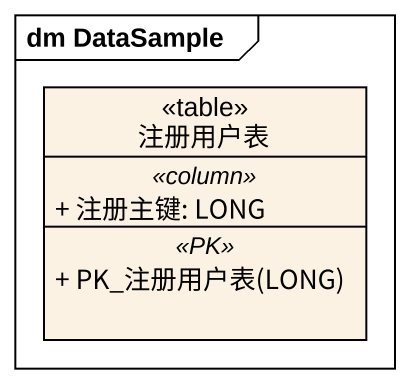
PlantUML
@startuml
mainframe dm DataSample
hide circle
hide empty members
skinparam classAttributeIconSize 0
class 注册用户表 <<table>> {
  .. <<column>> ..
  + 注册主键: LONG
  .. <<PK>> ..
  + PK_注册用户表(LONG)
}
@enduml
